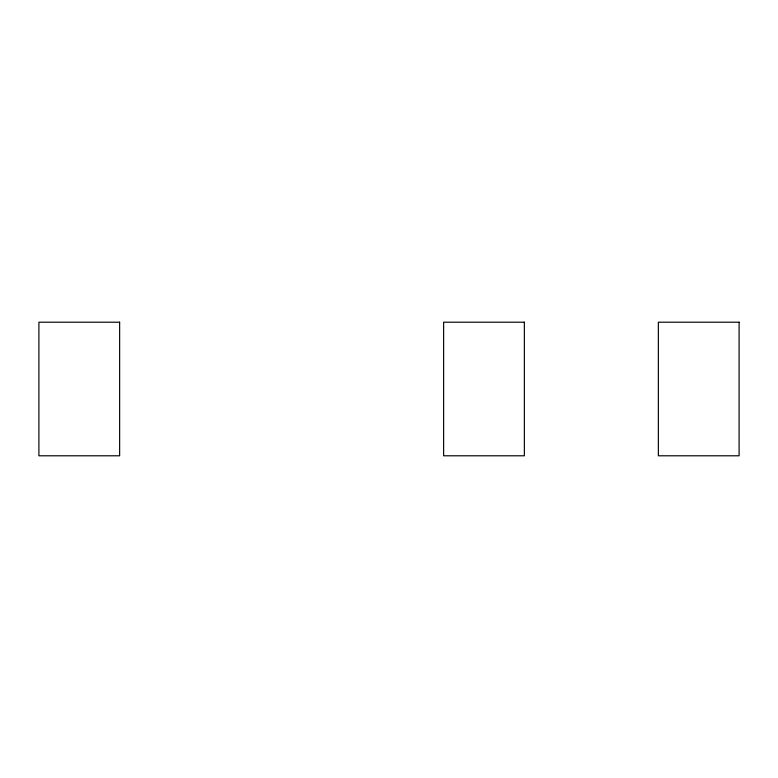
<?xml version="1.0" encoding="UTF-8"?>
<svg xmlns="http://www.w3.org/2000/svg" width="778" height="778" viewBox="0 0 778 778"><rect width="100%" height="100%" fill="white"/><g stroke="black" fill="none" stroke-linecap="round" stroke-linejoin="round"><path stroke-width="1.17" d="M119.637 322.209L38.9 322.209L38.9 455.791L119.637 455.791L119.637 322.209M524.362 322.209L443.625 322.209L443.625 455.791L524.362 455.791L524.362 322.209M739.1 322.209L658.363 322.209L658.363 455.791L739.1 455.791L739.1 322.209"/></g></svg>
